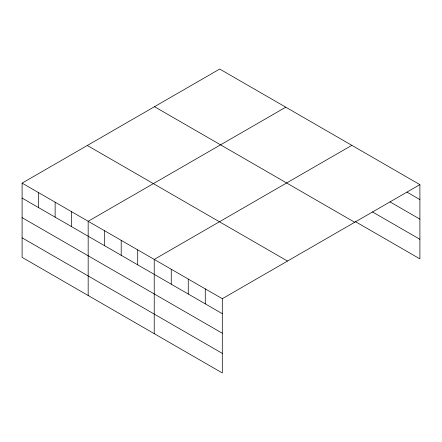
<?xml version="1.0" encoding="UTF-8"?>
<svg xmlns="http://www.w3.org/2000/svg" width="442" height="442" viewBox="0 0 442 442"><rect width="100%" height="100%" fill="white"/><g stroke="black" fill="none" stroke-linecap="round" stroke-linejoin="round"><path stroke-width="0.66" d="M22.1 183.126L222.298 298.715L222.298 372.954L22.1 257.371L22.1 183.126L219.702 69.046L419.9 184.629L419.9 258.874L355.351 221.608M285.764 107.191L88.168 221.271L88.168 295.516M351.832 145.33L154.23 259.415L154.23 333.655M222.298 298.715L419.9 184.629M406.988 192.132L419.9 199.585M389.971 201.872L419.9 219.149M372.368 211.867L419.9 239.304M154.49 106.693L354.694 222.276M87.306 145.479L287.51 261.067M22.1 198.082L222.298 313.671M22.1 217.646L222.298 333.235M22.1 237.807L222.298 353.39M205.281 288.891L205.281 303.842M188.264 279.062L188.264 294.018M171.247 269.239L171.247 284.195M137.716 249.879L137.716 264.835M121.196 240.343L121.196 255.299M104.682 230.807L104.682 245.763M71.648 211.735L71.648 226.691M55.134 202.198L55.134 217.155M38.614 192.662L38.614 207.618"/></g></svg>
